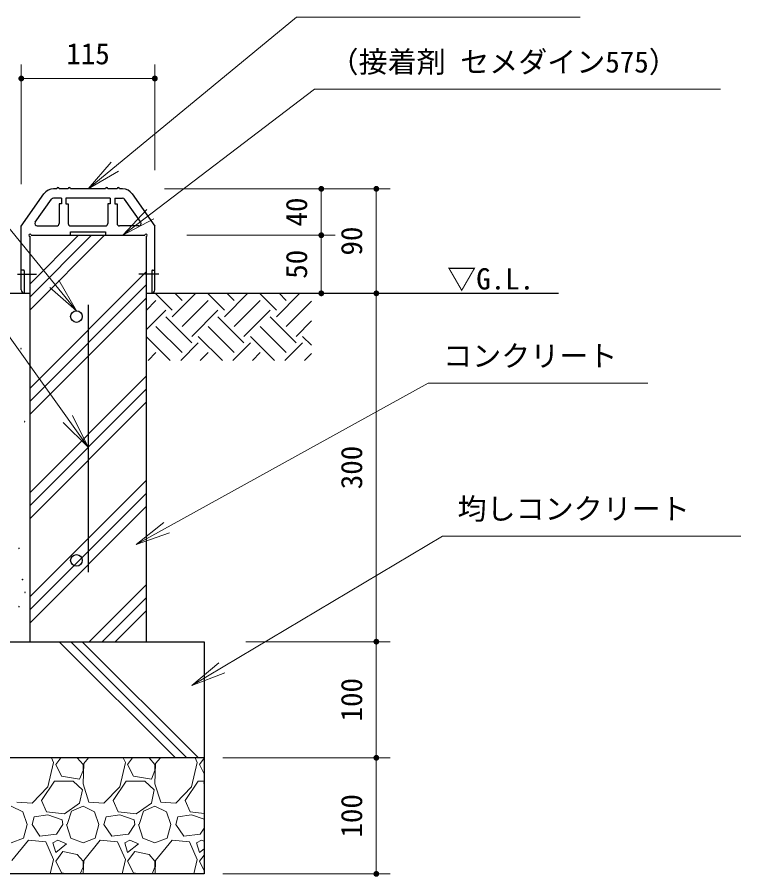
# Model space of a CAD drawing. Units: millimetres at full size, sheet at 1:10. Extents: x 150 to 4050, y 150 to 2820.
# Drawn here: x 2646 to 3269, y 1432 to 2172 of the extents above; entities that cross this region are included whole.
import ezdxf
from ezdxf.enums import TextEntityAlignment as Align

# ---------------------------------------------------------------- set-up
doc = ezdxf.new("R2010")
doc.units = ezdxf.units.MM
doc.header["$LTSCALE"] = 10
for name, color, linetype, lineweight in [('D-STR-3', 27, 'Continuous', 9), ('D-STR-DIM\u3000寸法線、寸法値', 7, 'Continuous', 13), ('D-STR-HTXT\u3000旗上げ', 7, 'Continuous', 13), ('D-STR-TXT\u3000文字列', 7, 'Continuous', 13), ('D-STR\u3000構造物外形線', 1, 'Continuous', 25)]:
    doc.layers.add(name, color=color, linetype=linetype, lineweight=lineweight)
doc.styles.add('ＭＳ ゴシック', font='')
doc.styles.get('ＭＳ ゴシック').set_extended_font_data('MS Gothic')

# ---------------------------------------------------------------- blocks, each defined once
blk = doc.blocks.new('filled_dot')
at = {"color": 0, "linetype": 'Continuous', "lineweight": -2, "const_width": 1.25}
blk.add_lwpolyline([(-0.625, 0, 1), (0.625, 0, 1)], format="xyb", close=True, dxfattribs=at)
blk = doc.blocks.new('open_arrow')
at = {"color": 0, "linetype": 'Continuous', "lineweight": -2}
blk.add_lwpolyline([(7.5, 1.25), (0, 0), (7.5, -1.25)], dxfattribs=at)

msp = doc.modelspace()

# ---------------------------------------------------------------- linework, layer by layer
at = {"layer": 'D-STR-3'}
for p, q in [((2677.53, 1529.92), (2675.63, 1534.09)), ((2683.72, 1534.09), (2679.38, 1528.26)), ((2702.9, 1528.26), (2697.95, 1534.09)), ((2707.59, 1534.09), (2703.52, 1529.09)), ((2739.42, 1529.92), (2737.53, 1534.09)), ((2745.61, 1534.09), (2741.28, 1528.26)), ((2764.79, 1528.26), (2759.84, 1534.09)), ((2769.48, 1534.09), (2765.41, 1529.09)), ((2801.31, 1529.92), (2799.42, 1534.09)), ((2807.18, 1533.66), (2803.17, 1528.26)), ((2672.57, 1509.09), (2677.53, 1529.92)), ((2679.38, 1528.26), (2684.33, 1518.26)), ((2703.52, 1529.09), (2702.9, 1511.59)), ((2702.9, 1523.26), (2702.9, 1528.26)), ((2734.47, 1509.09), (2739.42, 1529.92)), ((2741.28, 1528.26), (2746.23, 1518.26)), ((2765.41, 1529.09), (2764.79, 1511.59)), ((2764.79, 1523.26), (2764.79, 1528.26)), ((2796.36, 1509.09), (2801.31, 1529.92)), ((2803.17, 1528.26), (2807.18, 1520.15)), ((2684.33, 1518.26), (2699.81, 1515.76)), ((2699.81, 1515.76), (2702.9, 1523.26)), ((2746.23, 1518.26), (2761.7, 1515.76)), ((2761.7, 1515.76), (2764.79, 1523.26)), ((2667, 1497.42), (2678.14, 1514.09)), ((2678.14, 1514.09), (2694.24, 1514.09)), ((2694.24, 1514.09), (2702.28, 1506.59)), ((2702.9, 1511.59), (2707.85, 1495.76)), ((2728.9, 1497.42), (2740.04, 1514.09)), ((2740.04, 1514.09), (2756.13, 1514.09)), ((2756.13, 1514.09), (2764.18, 1506.59)), ((2764.79, 1511.59), (2769.75, 1495.76)), ((2790.79, 1497.42), (2801.93, 1514.09)), ((2801.93, 1514.09), (2807.18, 1514.09)), ((2658.96, 1494.92), (2672.57, 1509.09)), ((2702.28, 1506.59), (2699.81, 1494.92)), ((2720.85, 1494.92), (2734.47, 1509.09)), ((2764.18, 1506.59), (2761.7, 1494.92)), ((2782.74, 1494.92), (2796.36, 1509.09)), ((2645.96, 1495.76), (2658.96, 1494.92)), ((2671.34, 1487.42), (2667, 1497.42)), ((2707.85, 1495.76), (2720.85, 1494.92)), ((2733.23, 1487.42), (2728.9, 1497.42)), ((2769.75, 1495.76), (2782.74, 1494.92)), ((2795.12, 1487.42), (2790.79, 1497.42)), ((2641, 1492.43), (2650.9, 1487.43)), ((2699.81, 1494.92), (2686.81, 1485.76)), ((2689.29, 1476.59), (2693, 1488.26)), ((2693.01, 1488.26), (2702.91, 1492.43)), ((2702.89, 1492.43), (2712.8, 1487.43)), ((2761.7, 1494.92), (2748.7, 1485.76)), ((2751.18, 1476.59), (2754.89, 1488.26)), ((2754.9, 1488.26), (2764.8, 1492.43)), ((2764.79, 1492.43), (2774.69, 1487.43)), ((2650.92, 1487.41), (2654.63, 1476.57)), ((2658.96, 1476.59), (2660.81, 1483.26)), ((2672.6, 1484.93), (2660.84, 1483.26)), ((2686.81, 1485.76), (2671.34, 1487.42)), ((2684.95, 1480.76), (2672.57, 1484.92)), ((2685.57, 1476.59), (2684.95, 1480.76)), ((2712.81, 1487.41), (2716.52, 1476.57)), ((2720.85, 1476.59), (2722.71, 1483.26)), ((2734.49, 1484.93), (2722.73, 1483.26)), ((2748.7, 1485.76), (2733.23, 1487.42)), ((2746.85, 1480.76), (2734.47, 1484.92)), ((2747.46, 1476.59), (2746.85, 1480.76)), ((2774.7, 1487.41), (2778.42, 1476.57)), ((2782.74, 1476.59), (2784.6, 1483.26)), ((2796.39, 1484.93), (2784.63, 1483.26)), ((2807.18, 1486.12), (2795.12, 1487.42)), ((2807.18, 1481.28), (2796.36, 1484.92)), ((2651.53, 1464.91), (2654.62, 1476.57)), ((2665.77, 1466.59), (2658.96, 1476.59)), ((2685.57, 1476.59), (2680, 1468.26)), ((2688.67, 1476.59), (2692.38, 1464.92)), ((2713.42, 1464.91), (2716.51, 1476.57)), ((2727.66, 1466.59), (2720.85, 1476.59)), ((2747.46, 1476.59), (2741.89, 1468.26)), ((2750.56, 1476.59), (2754.27, 1464.92)), ((2775.31, 1464.91), (2778.41, 1476.57)), ((2789.55, 1466.59), (2782.74, 1476.59)), ((2807.18, 1473.34), (2803.79, 1468.26)), ((2680, 1468.26), (2665.77, 1466.59)), ((2741.89, 1468.26), (2727.66, 1466.59)), ((2803.79, 1468.26), (2789.55, 1466.59)), ((2641.01, 1460.76), (2651.53, 1464.92)), ((2655.86, 1463.26), (2641.63, 1445.76)), ((2670.72, 1461.59), (2655.86, 1463.26)), ((2677.53, 1446.59), (2670.72, 1461.59)), ((2681.24, 1463.26), (2676.91, 1460.76)), ((2676.91, 1460.76), (2679.38, 1452.42)), ((2679.38, 1452.42), (2688.67, 1459.92)), ((2688.67, 1459.92), (2681.24, 1463.26)), ((2692.38, 1464.92), (2702.9, 1460.76)), ((2702.9, 1460.76), (2713.42, 1464.92)), ((2717.76, 1463.26), (2703.52, 1445.76)), ((2732.61, 1461.59), (2717.76, 1463.26)), ((2739.42, 1446.59), (2732.61, 1461.59)), ((2743.13, 1463.26), (2738.8, 1460.76)), ((2738.8, 1460.76), (2741.28, 1452.42)), ((2741.28, 1452.42), (2750.56, 1459.92)), ((2750.56, 1459.92), (2743.13, 1463.26)), ((2754.27, 1464.92), (2764.79, 1460.76)), ((2764.79, 1460.76), (2775.31, 1464.92)), ((2779.65, 1463.26), (2765.41, 1445.76)), ((2794.5, 1461.59), (2779.65, 1463.26)), ((2801.31, 1446.59), (2794.5, 1461.59)), ((2805.03, 1463.26), (2800.69, 1460.76)), ((2800.69, 1460.76), (2803.17, 1452.42)), ((2807.18, 1462.29), (2805.03, 1463.26)), ((2685.57, 1453.26), (2679.38, 1444.92)), ((2697.95, 1450.76), (2685.57, 1453.26)), ((2747.46, 1453.26), (2741.28, 1444.92)), ((2759.84, 1450.76), (2747.46, 1453.26)), ((2803.17, 1452.42), (2807.18, 1455.67)), ((2674.56, 1434.09), (2677.53, 1446.59)), ((2679.38, 1444.92), (2684.33, 1434.92)), ((2702.9, 1444.92), (2697.95, 1450.76)), ((2702.9, 1439.92), (2702.9, 1444.92)), ((2703.52, 1445.76), (2703.11, 1434.09)), ((2736.45, 1434.09), (2739.42, 1446.59)), ((2741.28, 1444.92), (2746.23, 1434.92)), ((2764.79, 1444.92), (2759.84, 1450.76)), ((2764.79, 1439.92), (2764.79, 1444.92)), ((2765.41, 1445.76), (2765, 1434.09)), ((2798.34, 1434.09), (2801.31, 1446.59)), ((2807.18, 1450.33), (2803.17, 1444.92)), ((2803.17, 1444.92), (2807.18, 1436.82)), ((2700.5, 1434.09), (2702.9, 1439.92)), ((2762.39, 1434.09), (2764.79, 1439.92)), ((2684.33, 1434.92), (2689.46, 1434.09)), ((2746.23, 1434.92), (2751.36, 1434.09))]:
    msp.add_line(p, q, dxfattribs=at)
at = {"layer": 'D-STR-DIM\u3000寸法線、寸法値'}
for p, q in [((2649.68, 2027.95), (2649.68, 2131.09)), ((2764.68, 2040.09), (2764.68, 2131.09)), ((2764.68, 2119.09), (2649.68, 2119.09)), ((2772.98, 2024.09), (2920.09, 2024.09)), ((2814.09, 2024.09), (2967.49, 2024.09)), ((2908.09, 1984.09), (2908.09, 2024.09)), ((2955.49, 1934.09), (2955.49, 2024.09)), ((2792.18, 1984.09), (2920.09, 1984.09)), ((2792.18, 1984.09), (2920.09, 1984.09)), ((2908.09, 1934.09), (2908.09, 1984.09)), ((2854.09, 1934.09), (2967.49, 1934.09)), ((2871.49, 1934.09), (2920.09, 1934.09)), ((2950.8, 1934.09), (2967.49, 1934.09)), ((2955.49, 1634.09), (2955.49, 1934.09)), ((2843.18, 1634.09), (2967.49, 1634.09)), ((2843.18, 1634.09), (2967.49, 1634.09)), ((2955.49, 1534.09), (2955.49, 1634.09)), ((2823.18, 1534.09), (2967.49, 1534.09)), ((2843.18, 1534.09), (2967.49, 1534.09)), ((2955.49, 1434.09), (2955.49, 1534.09)), ((2823.18, 1434.09), (2967.49, 1434.09))]:
    msp.add_line(p, q, dxfattribs=at)
at = {"layer": 'D-STR-HTXT\u3000旗上げ'}
for points in [[(2707.18, 2024.09), (2886.81, 2171.89), (2890.81, 2171.89), (3131.13, 2171.89), (3010.97, 2171.89)], [(2737.01, 1984.09), (2902.35, 2109.85), (2906.35, 2109.85), (3252.05, 2109.85), (3079.2, 2109.85)], [(2697.2, 1919.09), (2572.99, 2071.13), (2568.99, 2071.13), (2408.91, 2071.13), (2488.95, 2071.13)], [(2707.18, 1801.47), (2566.85, 1997.81), (2562.85, 1997.81), (2354.02, 1997.81), (2458.43, 1997.81)], [(2748.62, 1717.82), (3000.17, 1856.64), (3004.17, 1856.64), (3189.37, 1856.64), (3096.77, 1856.64)], [(2796.53, 1596.28), (3012.57, 1724.99), (3016.57, 1724.99), (3269.44, 1724.99), (3143.01, 1724.99)]]:
    msp.add_lwpolyline(points, dxfattribs=at)
at = {"layer": 'D-STR\u3000構造物外形線'}
for p, q in [((2680.18, 2024.09), (2677.39, 2024.09)), ((2690.18, 2024.09), (2682.18, 2024.09)), ((2722.18, 2024.09), (2692.18, 2024.09)), ((2732.18, 2024.09), (2724.18, 2024.09)), ((2736.98, 2024.09), (2734.18, 2024.09)), ((2649.68, 1991.95), (2669.2, 2019.83)), ((2661.75, 1995.24), (2675.75, 2015.24)), ((2684.18, 2016.09), (2677.39, 2016.09)), ((2684.18, 2016.09), (2684.18, 2011.09)), ((2726.18, 2016.09), (2688.18, 2016.09)), ((2688.18, 2016.09), (2688.18, 2011.09)), ((2726.18, 2016.09), (2726.18, 2011.09)), ((2730.18, 2016.09), (2730.18, 2011.09)), ((2730.18, 2016.09), (2736.98, 2016.09)), ((2752.61, 1995.24), (2738.61, 2015.24)), ((2745.17, 2019.83), (2764.68, 1991.95)), ((2684.18, 2011.09), (2682.18, 2011.09)), ((2682.18, 2011.09), (2682.18, 1994.09)), ((2688.18, 2011.09), (2690.18, 2011.09)), ((2690.18, 2011.09), (2690.18, 1994.09)), ((2726.18, 2011.09), (2724.18, 2011.09)), ((2724.18, 2011.09), (2724.18, 1994.09)), ((2730.18, 2011.09), (2732.18, 2011.09)), ((2732.18, 2011.09), (2732.18, 1994.09)), ((2649.68, 1937.09), (2649.68, 1991.95)), ((2663.39, 1992.09), (2680.18, 1992.09)), ((2692.18, 1992.09), (2722.18, 1992.09)), ((2750.98, 1992.09), (2734.18, 1992.09)), ((2764.68, 1937.09), (2764.68, 1991.95)), ((2657.18, 1942.3), (2698.98, 1984.09)), ((2657.18, 1931.07), (2710.2, 1984.09)), ((2657.18, 1919.85), (2721.43, 1984.09)), ((2658.18, 1984.09), (2756.18, 1984.09)), ((2692.18, 1987.09), (2722.18, 1987.09)), ((2692.18, 1984.09), (2692.18, 1987.09)), ((2722.18, 1987.09), (2722.18, 1984.09)), ((2657.18, 1634.09), (2657.18, 1983.09)), ((2657.18, 1934.09), (2657.18, 1983.09)), ((2757.18, 1983.09), (2757.18, 1634.09)), ((2757.18, 1983.09), (2757.18, 1934.09)), ((2646.33, 1950.61), (2662.88, 1950.61)), ((2651.68, 1954.09), (2650.18, 1954.09)), ((2652.18, 1953.59), (2652.18, 1934.14)), ((2657.18, 1852.5), (2757.18, 1952.5)), ((2768.14, 1950.61), (2750.85, 1950.61)), ((2762.18, 1953.59), (2762.18, 1934.14)), ((2762.68, 1954.09), (2764.18, 1954.09)), ((2657.18, 1841.27), (2757.18, 1941.27)), ((2324.18, 1934.09), (2657.18, 1934.09)), ((2757.18, 1934.09), (3112.42, 1934.09)), ((2757.18, 1934.09), (2761.68, 1934.09)), ((2779.72, 1919.49), (2765.12, 1934.09)), ((2777.18, 1934.09), (2965.49, 1934.09)), ((2779.72, 1913.88), (2799.93, 1934.09)), ((2788.14, 1927.91), (2781.96, 1934.09)), ((2824.62, 1919.49), (2810.02, 1934.09)), ((2824.62, 1913.88), (2844.84, 1934.09)), ((2833.04, 1927.91), (2826.86, 1934.09)), ((2832.18, 1934.09), (2965.49, 1934.09)), ((2869.52, 1919.49), (2854.92, 1934.09)), ((2869.52, 1913.88), (2889.74, 1934.09)), ((2877.94, 1927.91), (2871.76, 1934.09)), ((2657.18, 1830.05), (2757.18, 1930.05)), ((2757.18, 1919.41), (2765.69, 1927.91)), ((2788.14, 1905.46), (2810.59, 1927.91)), ((2833.04, 1905.46), (2855.49, 1927.91)), ((2877.94, 1905.46), (2899.68, 1927.2)), ((2707.18, 1924.09), (2707.18, 1694.09)), ((2757.18, 1902.57), (2774.11, 1919.49)), ((2796.56, 1897.04), (2819.01, 1919.49)), ((2841.46, 1897.04), (2863.91, 1919.49)), ((2796.56, 1891.43), (2774.11, 1913.88)), ((2841.46, 1891.43), (2819.01, 1913.88)), ((2886.36, 1891.43), (2863.91, 1913.88)), ((2886.36, 1897.04), (2899.68, 1910.36)), ((2788.14, 1883.01), (2765.69, 1905.46)), ((2833.04, 1883.01), (2810.59, 1905.46)), ((2877.94, 1883.01), (2855.49, 1905.46)), ((2778.04, 1876.27), (2757.27, 1897.04)), ((2822.95, 1876.26), (2802.17, 1897.04)), ((2867.87, 1876.25), (2847.07, 1897.04)), ((2899.68, 1889.33), (2891.97, 1897.04)), ((2757.18, 1891.34), (2757.27, 1891.43)), ((2787.01, 1876.27), (2802.17, 1891.43)), ((2831.9, 1876.26), (2847.07, 1891.43)), ((2876.79, 1876.24), (2891.97, 1891.43)), ((2758.96, 1876.28), (2765.69, 1883.01)), ((2803.84, 1876.26), (2810.59, 1883.01)), ((2848.73, 1876.25), (2855.49, 1883.01)), ((2893.62, 1876.24), (2899.68, 1882.3)), ((2657.18, 1762.69), (2757.18, 1862.69)), ((2657.18, 1751.47), (2757.18, 1851.47)), ((2657.18, 1740.24), (2757.18, 1840.24)), ((2657.18, 1672.89), (2757.18, 1772.89)), ((2657.18, 1661.67), (2757.18, 1761.67)), ((2657.18, 1650.44), (2757.18, 1750.44)), ((2708.19, 1634.09), (2757.18, 1683.09)), ((2719.41, 1634.09), (2757.18, 1671.86)), ((2730.64, 1634.09), (2757.18, 1660.64)), ((2607.18, 1634.09), (2807.18, 1634.09)), ((2619.8, 1634.09), (2807.18, 1634.09)), ((2682.38, 1634.09), (2782.38, 1534.09)), ((2692.28, 1634.09), (2792.28, 1534.09)), ((2702.18, 1634.09), (2802.18, 1534.09)), ((2807.18, 1634.09), (2807.18, 1534.09)), ((2807.18, 1534.09), (2607.18, 1534.09)), ((2807.18, 1534.09), (2807.18, 1434.09)), ((2807.18, 1512.78), (2806.51, 1511.81)), ((2807.18, 1434.09), (2468.45, 1434.09))]:
    msp.add_line(p, q, dxfattribs=at)
for centre in [(2697.18, 1914.09), (2697.18, 1704.09)]:
    msp.add_circle(centre, 5, dxfattribs=at)
for centre, radius, start, end in [((2677.39, 2014.09), 10, 90, 145.00797), ((2681.18, 2024.09), 1, 0, 180), ((2691.18, 2024.09), 1, 0, 180), ((2723.18, 2024.09), 1, 0, 180), ((2733.18, 2024.09), 1, 0, 180), ((2736.98, 2014.09), 10, 34.99202, 90), ((2677.39, 2014.09), 2, 90, 145.00797), ((2736.98, 2014.09), 2, 34.99202, 90), ((2663.39, 1994.09), 2, 145.00797, 270), ((2680.18, 1994.09), 2, 270, 0), ((2692.18, 1994.09), 2, 180, 270), ((2722.18, 1994.09), 2, 270, 0), ((2734.18, 1994.09), 2, 180, 270), ((2750.98, 1994.09), 2, 270, 34.99202), ((2657.18, 1984.09), 1, 0, 270), ((2757.18, 1984.09), 1, 270, 180), ((2650.18, 1954.59), 0.5, 180, 270), ((2764.18, 1954.59), 0.5, 270, 0), ((2651.68, 1953.59), 0.5, 0, 90), ((2762.68, 1953.59), 0.5, 90, 180), ((2652.68, 1937.09), 3, 180, 270), ((2761.68, 1937.09), 3, 270, 0), ((2649.46, 1886.44), 0.188, 0, 180), ((2649.46, 1886.44), 0.188, 180, 0), ((2652.66, 1823.65), 0.188, 0, 180), ((2652.66, 1823.65), 0.188, 180, 0), ((2647.75, 1714.36), 0.188, 0, 180), ((2647.75, 1714.36), 0.188, 180, 0), ((2650.71, 1687.66), 0.188, 0, 180), ((2650.71, 1687.66), 0.188, 180, 0), ((2652.94, 1676.52), 0.188, 0, 180), ((2652.94, 1676.52), 0.188, 180, 0), ((2647.75, 1664.36), 0.188, 0, 180), ((2647.75, 1664.36), 0.188, 180, 0)]:
    msp.add_arc(centre, radius, start, end, dxfattribs=at)

# ---------------------------------------------------------------- block references
at = {"layer": 'D-STR-DIM\u3000寸法線、寸法値', "xscale": 2, "yscale": 2}
msp.add_blockref('filled_dot', (2649.68, 2119.09), dxfattribs=at)
for p, rotation in [((2764.68, 2119.09), 180), ((2908.09, 2024.09), 270), ((2955.49, 2024.09), 270), ((2908.09, 1984.09), 90), ((2908.09, 1984.09), 270), ((2908.09, 1934.09), 90), ((2955.49, 1934.09), 90), ((2955.49, 1934.09), 270), ((2955.49, 1634.09), 90), ((2955.49, 1634.09), 270), ((2955.49, 1534.09), 90), ((2955.49, 1534.09), 270), ((2955.49, 1434.09), 90)]:
    msp.add_blockref('filled_dot', p, dxfattribs=dict(at, rotation=rotation))
at = {"layer": 'D-STR-HTXT\u3000旗上げ', "xscale": 4, "yscale": 4}
for p, rotation in [((2707.18, 2024.09), 39.4), ((2737.01, 1984.09), 37.3), ((2697.2, 1919.09), 129.2), ((2707.18, 1801.47), 125.6), ((2748.62, 1717.82), 28.9), ((2796.53, 1596.28), 30.8)]:
    msp.add_blockref('open_arrow', p, dxfattribs=dict(at, rotation=rotation))

# ---------------------------------------------------------------- texts
at = {"layer": 'D-STR-DIM\u3000寸法線、寸法値', "style": 'ＭＳ ゴシック'}
msp.add_text('115', height=18.33, dxfattribs=at).set_placement((2707.18, 2140.47), align=Align.MIDDLE_CENTER)
for s, p in [('40', (2886.71, 2004.09)), ('90', (2934.11, 1979.09)), ('50', (2886.71, 1959.09)), ('300', (2934.11, 1784.09)), ('100', (2934.11, 1584.09)), ('100', (2934.11, 1484.09))]:
    msp.add_text(s, height=18.33, rotation=90, dxfattribs=at).set_placement(p, align=Align.MIDDLE_CENTER)
at = {"layer": 'D-STR-HTXT\u3000旗上げ', "style": 'ＭＳ ゴシック'}
for s, p in [('（接着剤 セメダイン575）', (2915.23, 2118.73)), ('コンクリート', (3013.05, 1865.52)), ('均しコンクリート', (3025.45, 1733.86))]:
    msp.add_text(s, height=18.33, dxfattribs=at).set_placement(p, align=Align.BOTTOM_LEFT)
at = {"layer": 'D-STR-TXT\u3000文字列', "style": 'ＭＳ ゴシック'}
msp.add_text('▽G.L.', height=18.33, dxfattribs=at).set_placement((3016.54, 1955.71), align=Align.TOP_LEFT)

doc.saveas('drawing.dxf')
